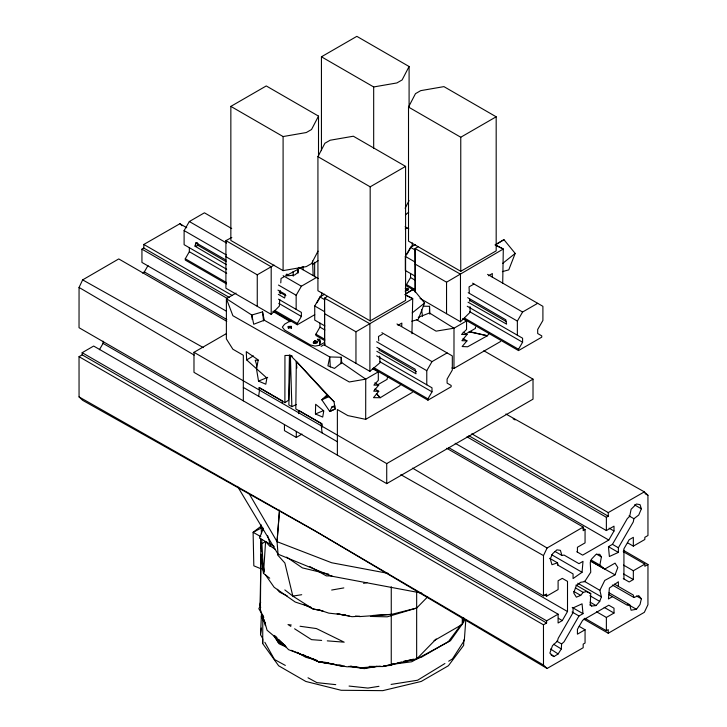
<?xml version="1.0" encoding="UTF-8"?>
<svg xmlns="http://www.w3.org/2000/svg" width="727" height="727" viewBox="0 0 727 727"><rect width="100%" height="100%" fill="white"/><g stroke="black" fill="none" stroke-linecap="round" stroke-linejoin="round"><path stroke-width="1.09" d="M226.751 321.289L118.746 258.93L82.651 279.877L79.061 287.447L79.034 327.713L543.469 595.849L546.604 594.041L546.604 596.213L544.641 595.077M243.327 400.841L243.327 355.258L232.876 349.224L226.37 338.909L226.397 298.688L236.066 293.09M284.448 424.586L284.448 430.62L296.298 437.454L301.95 434.064M258.658 396.288L259.821 388.009L284.893 402.649L284.948 355.494L290.391 355.367L292.372 356.157M296.153 309.375L296.153 295.262L301.378 286.211L316.472 277.496M273.734 311.138L297.316 324.76L297.316 323.451L301.378 316.418L301.378 312.392L278.468 299.16M314.637 276.805L314.646 262.283M337.373 455.138L337.373 409.555L347.824 415.59L365.69 419.343L365.736 379.149L341.735 362.619L341.217 357.275L329.767 356.948L264.274 320.225L262.547 311.883L251.778 315.036L226.397 298.688L232.876 315.709L349.269 381.975L365.736 379.149L378.304 371.851L378.304 380.385L373.878 385.128L378.703 385.156L373.705 391.162L378.758 391.317L373.496 397.669L380.285 397.705L399.605 385.855L401.031 384.129M383.602 665.968L391.253 665.359L391.262 586.78M369.498 666.604L383.02 666.486L416.653 658.998L416.662 591.487M451.858 367.971L453.966 368.416L454.002 328.204L429.493 312.973L418.261 317.354M434.064 640.678L462.29 624.402L462.29 617.596M462.608 318.699L466.57 320.916L466.561 329.449L461.536 334.484L467.061 334.493L461.899 340.699L466.979 340.845L462.136 346.534L467.625 346.779L487.354 335.756L489.253 333.393M517.36 335.192L517.36 321.08L522.586 312.028L537.68 303.313M543.469 595.849L543.496 555.582L547.086 548.013L583.181 527.066L446.696 448.268M579.165 626.356L585.062 629.755L585.062 643.031L583.181 644.113L583.181 647.73L547.086 668.467L318.044 532.682L82.651 400.323L79.061 396.906L79.034 356.666L82.169 354.858L82.169 352.686L93.665 346.052L558.1 614.188L558.1 622.994L562.28 620.585L567.505 611.534L567.505 581.364L562.28 578.356L558.1 580.764L558.1 589.57L546.604 596.213M596.558 611.78L606.373 617.45L614.006 613.043L614.006 608.217L608.781 605.2L582.654 620.285L577.429 629.337L577.429 634.162L585.062 629.755M623.421 550.303L647.966 564.479L647.939 604.737L644.349 612.316L608.254 633.253L583.708 619.086M256.513 369.043L258.23 359.965L246.262 351.65L246.662 359.91L266.882 378.049L265.8 384.219L258.539 381.121L256.513 369.043L256.531 364.463L255.213 360.201L258.176 360.192M282.385 403.112L282.394 400.94L259.003 387.436L259.003 389.617M429.493 312.973L429.521 306.312L423.259 306.194M317.272 341.481L317.254 342.908L314.936 340.599L313.364 342.29L313.373 343.208L314.936 340.599L317.272 341.481L315.736 343.153L314.164 343.189M475.458 327.032L475.449 328.386L466.052 333.811M296.271 404.557L291.863 406.675L288.846 404.93L290.391 355.367L296.316 361.374L295.807 408.956L321.089 423.441L322.052 432.883M502.702 283.448L503.302 249.007L495.387 244.926M289.446 354.949L288.619 400.195L284.893 402.649M315.436 413.972L315.654 404.285L323.779 410.891L322.697 417.071L315.436 413.972L323.551 410.628M319.18 341.445L317.454 339.291L319.671 339.336L319.535 345.298L315.018 346.097L310.338 344.907L284.611 330.04L282.34 327.114L284.648 324.169L291.373 320.28M411.927 333.72L412.727 298.615L404.812 294.535M463.808 639.896L463.662 645.358L448.405 665.741L421.224 681.444L382.765 690.65L341.145 690.277L305.849 681.472L278.641 665.778L262.701 643.577L262.82 615.078M262.701 643.577L262.82 639.206M463.753 617.95L463.662 621.221L462.336 622.994M262.674 638.46L260.53 634.635L261.52 612.443M303.014 269.781L303.159 266.509M575.984 585.081L590.751 593.568L590.251 604.055L591.714 606.027L596.004 605.564L599.72 601.402L601.402 596.84L599.875 590.351L604.755 580.428L615.051 574.839L617.832 567.496L615.051 563.134L604.755 569.087L591.015 561.108M401.686 326.45L401.858 323.088L397.96 325.323M492.188 276.887L492.352 273.543L488.462 275.769M340.854 363.845L341.217 357.275M561.317 648.966L561.607 643.977L564.079 641.777L578.983 615.978L582.999 613.661L582.054 603.828L573.067 607.926L573.067 612.561L558.172 638.37L557.482 641.096L552.475 645.667L549.857 653.155L553.929 656.572L558.127 653.955L561.317 648.966L553.592 644.249M279.768 299.451L279.359 306.085L271.189 314.364L225.915 288.219L225.915 240.628L231.822 237.447M280.104 293.926L280.304 290.618M280.776 282.876L281.049 278.459L283.93 276.896M262.193 559.299L263.51 573.403L261.902 543.651L265.591 541.533L263.51 573.403L269.726 578.219M465.798 620.004L464.317 640.469L452.467 658.907L448.686 661.216M421.742 593.123L331.685 576.184L278.05 554.183L277.051 541.679L279.477 510.081M388.382 573.43L331.685 562.762L277.051 541.679L279.468 511.19M557.355 564.843L573.067 573.912L573.067 578.556L582.054 572.276L582.999 561.353L578.983 563.67L564.079 555.074L561.889 555.437L555.019 551.466M291.109 327.541L288.228 326.468L288.428 327.877L291.491 328.068L291.227 326.359L288.228 326.468L288.365 328.213M260.53 634.635L261.42 628.037M464.244 618.632L463.799 621.939L450.449 640.723L411.7 661.761L391.671 664.414M261.484 551.711L261.475 546.531M604.755 569.087L599.875 565.07L601.402 556.937L599.72 554.301L596.004 554.428L591.714 558.918L590.251 562.589L590.751 572.213L584.662 581.655L580.709 582.272L576.366 585.471L573.694 592.878L576.366 597.176L580.709 595.386L583.208 592.378L586.335 591.587L590.751 593.568M633.926 518.714L633.262 521.959L618.368 547.758L618.368 552.402L609.38 556.5L608.435 546.668L612.452 544.35L627.346 518.542L629.682 516.406L631.1 509.273L636.416 504.011L640.033 504.647L641.368 508.809L638.751 515.016L633.926 518.714L629.019 515.879M462.29 624.402L463.617 617.986M261.384 554.501L260.884 556.673L260.402 609.635L265.382 625.693M612.325 585.017L633.926 597.485L638.751 595.631L641.368 598.784L640.033 604.51L636.416 609.281L631.1 610.217L629.682 604.7L609.062 592.787M196.363 242.682L195.081 246.253L226.415 264.637M405.648 293.817L413.381 289.273L424.604 303.014L418.17 319.453L411.8 321.234M495.269 244.79L503.965 239.683L515.189 253.423L508.764 269.862L502.384 271.644M263.301 528.629L259.448 538.071L274.206 546.413M334.783 405.639L331.885 406.956L329.804 411.537L321.834 399.814L327.032 394.888L334.002 401.677L335.183 408.892L329.804 411.537L335.556 408.838M230.85 106.387L266.255 85.94L318.508 116.111L311.538 129.515L306.312 132.532L283.094 136.558L230.85 106.387L230.85 240.464L283.094 270.626L306.312 266.6L311.538 263.592L318.008 251.142M317.926 156.668L324.896 143.255L330.122 140.238L353.34 136.222L405.593 166.383L405.593 300.46L370.179 320.898L317.926 290.736L317.926 156.668L370.179 186.83L405.593 166.383M321.434 56.797L356.848 36.35L409.092 66.511L402.131 79.925L396.906 82.942L373.678 86.958L321.434 56.797L321.434 150.643M408.51 107.069L415.48 93.665L420.706 90.648L443.924 86.622L496.177 116.793L496.177 250.86L460.764 271.307L408.51 241.146L408.51 107.069L460.764 137.239L496.177 116.793M405.112 208.249L409.092 200.588M260.43 605.764L258.821 608.663L263.81 617.35M99.408 349.732L103.07 343.398L103.07 341.163M142.41 273.016L144.346 271.898L147.999 265.564M226.688 269.263L184.113 244.69L184.113 230.577L189.338 221.526L204.432 212.811L231.713 228.56M226.551 283.903L185.276 260.066L185.276 258.767L189.338 251.724L189.338 247.707M324.869 325.95L314.736 320.098L314.736 305.985L319.962 296.934L324.678 294.217M316.999 302.768L321.697 294.626L321.697 292.454M324.742 340.59L315.9 335.483L315.9 334.175L319.962 327.141L319.962 323.115M415.462 276.36L405.321 270.508L405.321 256.395L410.546 247.344L415.262 244.617M407.065 254.087L412.291 245.035L412.291 242.863M415.326 291L406.484 285.893L406.484 284.584L410.546 277.55L410.546 273.525M426.776 384.792L426.776 370.679L432.002 361.628L447.096 352.913M396.969 323.969L452.321 355.93L452.321 370.043L447.096 379.094L447.096 383.111L451.158 385.455L451.158 386.764L427.939 400.168L427.939 398.869L432.002 391.826L432.002 387.809L376.65 355.848M487.563 274.379L542.905 306.331L542.905 320.453L537.68 329.495L537.68 333.52L541.751 335.865L541.751 337.174L518.524 350.578L518.524 349.269L522.586 342.235L522.586 338.209L467.243 306.258M576.765 551.72L582.654 555.128L608.781 540.043L614.006 530.992L614.006 526.166L606.373 530.565L455.166 443.27M461.009 624.766L448.405 641.605L421.224 657.308L416.825 658.362M436.182 638.988L416.653 658.998L403.303 661.461M370.443 616.423L387.2 616.832L416.653 608.054L427.649 596.84M420.088 298.433L460.473 321.752L470.196 312.192L469.951 306.685M388.7 376.641L387.2 377.967L387.182 379.321L377.795 384.747M327.432 296.416L324.524 298.134L324.605 345.207L369.889 371.343L380.03 362.7L379.639 356.148M405.402 214.928L408.71 212.139M341.735 362.619L334.502 368.398L327.922 365.835L329.767 356.948L330.285 366.981M412.209 312.892L424.604 303.014M502.793 263.301L515.189 253.423M261.084 526.203L253.105 532.309L253.823 565.824L261.166 568.859M312.492 264.592L318.044 260.657M328.359 395.443L321.834 399.814L329.104 396.606M444.915 663.515L417.562 680.236L391.09 684.416M405.793 293.862L413.381 289.273M495.423 244.835L503.965 239.683M246.662 359.91L253.387 355.903M417.98 246.826L415.062 248.534L415.181 291.127M466.57 320.916L454.002 328.204L436.091 331.139L416.526 319.689M226.388 311.183L141.938 262.429L141.938 249.161L143.819 248.071L229.25 297.388M257.258 306.321L257.258 274.815L274.097 265.091M405.175 228.996L407.065 227.905M483.846 350.75L533.018 379.14L533.018 399.168L386.719 483.628L193.982 372.351L193.982 352.322L226.379 333.611M297.316 324.76L314.736 314.7M324.351 342.526L319.535 345.298L320.552 341.663L317.454 339.291M321.143 346.37L325.051 344.116M369.889 371.343L369.889 323.751L324.524 298.134L324.605 313.7L355.957 331.794L412.727 298.615L405.611 295.126M460.473 321.752L460.473 274.161L415.062 248.534L415.19 264.101L446.542 282.203L503.302 249.007L495.169 245.026M365.69 419.343L412.382 392.389M453.966 368.416L500.649 341.463M193.982 352.322L386.719 463.599L533.018 379.14M577.429 552.111L577.429 547.277L585.062 542.878L585.062 529.601L583.181 530.692L583.181 527.066M466.943 436.8L606.373 517.297L608.254 516.206L608.254 512.59L471.778 433.792M391.253 665.359L394.17 663.678M627.446 542.733L633.335 546.131L644.831 539.498L644.831 537.326L647.966 535.517L647.939 495.278L644.349 491.861L505.883 413.999M82.169 352.686L546.604 620.822L558.1 614.188M623.521 565.079L633.335 570.75L644.831 564.116L644.831 566.288L647.966 564.479M79.034 356.666L543.469 624.811L546.604 622.994L546.604 620.822M633.335 570.75L633.335 579.555L629.155 581.973L623.266 578.574M612.452 596.649L608.435 598.975L609.38 588.052L618.368 581.773L618.368 586.407M584.772 618.25L606.373 630.718L608.254 629.637L608.254 633.253M143.819 248.071L143.819 244.454L179.914 223.716L186.739 227.76M608.254 512.59L644.349 491.861M382.375 334.247L378.476 336.474L378.74 340.845M473.895 284.093L469.042 286.865L469.297 292.372M285.856 275.86L297.388 269.626M299.306 268.59L302.196 267.027M261.057 528.175L253.105 532.309L260.839 536.662M405.193 288.383L408.292 289.655L405.257 291.073L408.292 289.655L407.929 288.401L405.766 288.41M258.539 381.121L267.672 377.358M264.274 320.225L253.732 324.251L251.778 315.036L252.242 319.498M558.172 565.315L557.509 562.834L551.966 564.706L550.239 558.809L552.738 553.583L556.927 549.857L560.408 550.33L561.889 555.437M226.106 261.647L198.198 245.462L195.081 246.253L195.772 242.691L226.106 260.139M416.653 608.054L391.826 614.324L373.033 615.442M389.363 664.941L382.765 666.514L369.271 666.395M391.562 664.414L393.752 663.887M397.051 663.097L401.449 662.043M403.639 661.515L413.527 659.153M629.682 604.7L627.346 605.255L608.526 594.386M343.835 587.907L331.666 590.042M363.6 583.372L366.89 582.618M405.993 288.846L407.929 288.401M376.595 666.386L364.354 668.64L348.824 666.341M378.958 686.324L367.926 688.069L349.06 686.061M301.705 594.713L292.827 596.104L284.83 589.906M377.204 666.332L363.854 668.104L350.35 666.241M380.33 666.232L360.665 667.786L350.814 666.268M314.346 343.135L316.281 342.99M391.262 614.406L359.856 616.587L355.421 616.096M359.774 616.232L352.041 616.696L337.928 613.897M355.985 666.723L346.97 666.795L318.862 661.897L291.391 650.32M332.012 575.938L326.359 575.893L309.629 566.442M344.525 666.177L341.145 666.15L330.449 663.478M331.885 406.956L335.102 406.993M349.205 615.905L337.101 613.842M321.652 640.423L311.51 639.642L294.599 628.782M327.286 640.86L344.189 642.177L316.409 628.564L300.033 626.256M406.166 289.473L408.292 289.655M335.747 684.643L316.881 682.635L308.012 677.791M345.434 614.987L328.795 613.134L319.353 610.008M327.859 663.133L318.862 661.897L312.755 659.116M330.113 663.442L332.357 663.76M291.291 625.029L288.019 624.566L290.836 626.374M334.393 664.196L318.862 661.897L312.764 658.971M338.837 664.86L341.054 665.187M320.171 661.57L328.931 662.915M322.733 610.88L312.964 608.944L304.086 604.464M322.843 610.944L312.964 608.944L292.827 596.104L284.875 563.016L277.46 554.756M469.615 331.93L487.354 335.756L469.151 331.539M328.777 574.194L302.414 567.896L286.62 557.109M285.811 275.015L288.81 275.742L294.762 274.979L297.906 272.434L297.943 268.917L298.025 273.125M313.337 659.207L305.849 657.335L297.107 652.292M310.956 607.227L295.207 602.02L274.161 587.298L265.382 574.748M313.364 342.29L315.736 343.153M317.017 660.38L288.601 649.702L278.541 639.297M286.302 647.075L279.177 643.831L273.597 635.425M302.586 654.482L305.631 655.872M307.666 656.799L310.72 658.189M285.338 645.83L278.223 642.423L274.343 635.671M287.301 596.004L279.404 592.023L277.378 589.297M279.186 292.081L285.902 295.598M285.338 665.423L274.497 659.507L264.828 642.286M372.397 368.553L378.304 371.851M590.333 561.044L615.051 574.839M376.813 347.306L415.126 369.18L416.035 373.805L376.85 351.314M82.651 279.877L203.315 347.597M513.153 418.807L515.116 419.924M644.985 493.606L647.939 495.278M400.804 474.658L543.496 555.582M79.061 396.906L311.256 528.638L543.496 665.041L547.086 668.467M469.642 300.324L506.119 321.47M573.812 591.451L580.709 595.386M277.95 290.118L285.466 294.417L284.593 298.015L278.305 294.353M416.371 371.561L380.448 350.741M636.452 595.967L641.368 598.784M627.565 604.201L636.416 609.281M591.024 559.981L599.875 565.07M577.774 583.245L601.402 596.84M405.093 226.769L408.801 228.905M410.546 247.344L415.344 250.115M472.586 283.166L522.586 312.028M405.321 256.395L415.144 262.065M468.224 292.708L517.36 321.08M468.034 302.187L506.61 324.151L505.81 319.798L467.706 297.67M410.546 277.55L415.462 280.386M469.515 311.592L522.586 342.235M406.484 284.584L415.326 289.691M464.471 318.062L518.524 349.269M463.49 318.799L518.524 350.578M298.942 267.372L318.217 278.505M225.915 240.628L271.189 266.773L271.189 314.364M189.338 221.526L226.588 243.036M283.13 275.678L301.378 286.211M319.962 296.934L324.869 299.778M381.875 332.684L432.002 361.628M184.113 230.577L226.379 254.977M278.468 285.048L296.153 295.262M314.736 305.985L324.56 311.665M376.65 341.735L426.776 370.679M225.915 256.713L257.258 274.815M189.338 251.724L226.688 273.288M278.777 303.359L301.378 316.418M319.962 327.141L324.869 329.976M379.912 361.755L432.002 391.826M185.276 258.767L226.551 282.594M274.715 310.402L297.316 323.451M315.9 334.175L324.742 339.282M373.887 367.653L427.939 398.869M372.896 368.398L427.939 400.168M143.819 244.454L232.195 295.471M468.824 435.709L608.254 516.206M374.787 382.902L378.703 385.156M141.938 249.161L227.369 298.479M374.841 389.063L378.758 391.317M609.099 528.156L614.006 530.992M144.346 271.898L226.824 319.517M448.732 447.641L608.781 540.043M612.47 544.359L618.368 547.758M583.09 528.465L585.062 529.601M623.23 551.639L644.831 564.116M608.544 546.731L618.368 552.402M623.521 573.894L633.335 579.555M614.442 584.144L633.262 595.013L633.926 597.485M551.62 554.701L582.054 572.276M549.667 558.309L557.509 562.834M243.327 387.436L337.373 441.734M589.897 595.731L599.72 601.402M575.357 587.843L583.208 592.378M604.182 607.372L614.006 613.043M590.106 602.165L596.004 605.564M589.751 604.891L591.714 606.027M572.204 607.418L582.999 613.661M572.104 612.007L578.983 615.978M103.07 343.398L567.505 611.534M558.354 618.313L562.28 620.585M82.169 354.858L546.604 622.994M556.709 641.141L561.607 643.977M285.447 645.567L278.641 641.641L274.179 635.425M463.135 332.221L467.061 334.493M596.485 554.092L601.402 556.937M463.063 338.573L466.979 340.845M634.507 504.829L641.368 508.809M584.199 581.209L599.875 590.351M272.87 311.365L290.309 321.634M79.061 287.447L194.182 355.085M551.011 654.854L553.929 656.572M412.582 468.133L547.086 548.013M550.557 648.984L558.127 653.955M275.46 549.494L270.817 546.322L267.563 535.545M283.466 644.067L267.063 630.227L264.037 619.422M179.914 223.716L182.068 225.77M376.395 393.798L380.285 397.705L376.459 393.634M275.442 636.098L276.996 637.697M296.852 368.016L296.316 361.374L334.002 401.677M296.316 361.374L327.032 394.888M265.591 541.533L270.044 546.486M264.537 572.058L263.183 570.241L261.747 559.499M262.701 619.44L265.255 622.994M261.202 616.75L264.301 621.421M237.493 486.363L278.05 554.183M249.17 493.742L277.051 541.679M260.702 607.527L260.093 605.364L261.029 554.138L261.32 556.282M197.48 242.727L198.198 245.462M264.328 570.495L260.884 556.673L260.539 538.407M262.62 527.148L263.301 530.465M319.671 339.336L319.998 341.108M291.227 326.359L291.491 328.068M421.615 309.52L422.487 316.245M262.547 311.883L263.547 320.898M379.185 348.497L379.321 350.687M469.597 298.979L469.697 301.178M261.075 524.912L261.466 533.727M261.711 539.243L261.902 543.651M312.574 261.011L313.173 275.388M429.521 306.312L429.839 314.146M293.081 271.616L293.254 276.142M290.391 355.367L291.863 406.675M260.875 525.003L260.902 527.239M261.111 542.869L261.184 548.458M298.779 413.672L298.77 410.401L322.161 423.905L322.161 427.167M543.469 624.811L543.496 665.041M633.335 546.131L633.335 537.326L629.155 539.743L623.93 548.785L623.93 578.956M606.373 517.297L606.373 530.565M606.373 617.45L606.373 630.718M460.764 137.239L460.764 271.307M446.542 282.203L446.542 313.71M415.19 264.101L415.19 292.236M409.092 66.511L409.092 106.733M386.719 463.599L386.719 483.628M373.678 86.958L373.678 148.408M370.179 186.83L370.179 320.898M355.957 331.794L355.957 363.3M324.605 313.7L324.605 345.207M318.508 116.111L318.508 156.332M296.298 431.42L296.298 437.454M289.537 319.771L289.537 321.743M286.92 273.915L286.92 276.151M283.094 136.558L283.094 270.626M260.566 602.011L260.093 605.364L260.593 602.029"/></g></svg>
